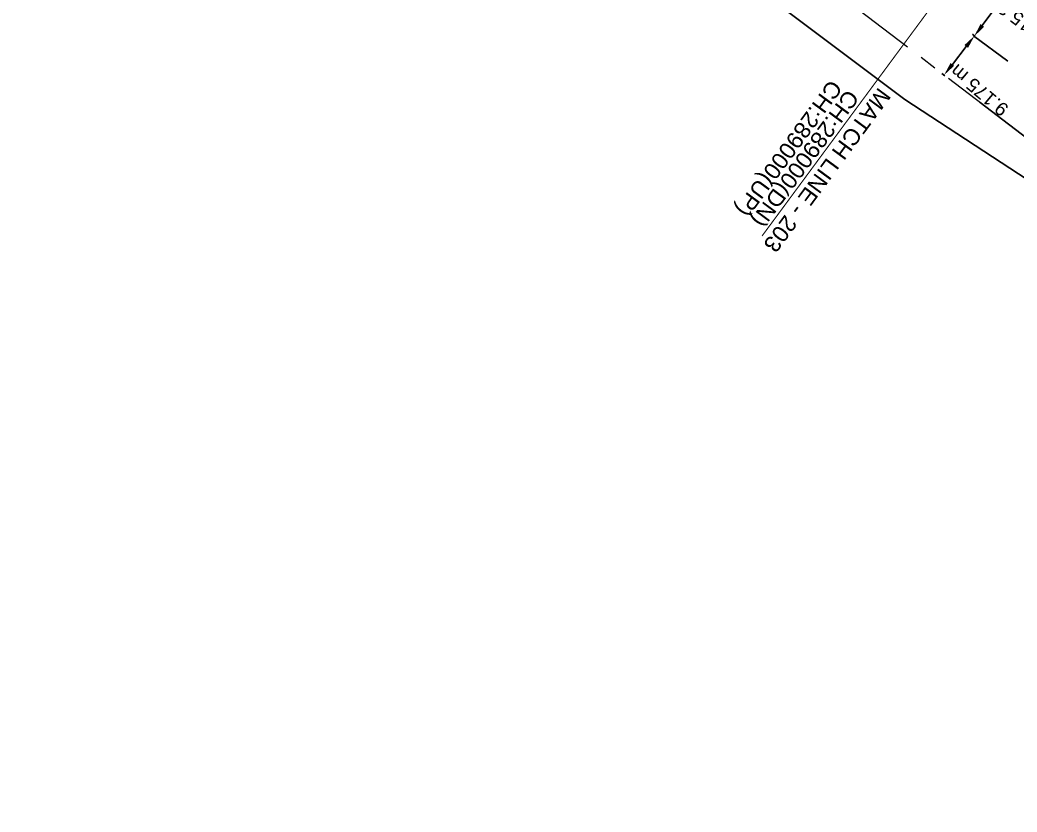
# Model space of a CAD drawing. Header units: metres. Extents: x 646303 to 662875, y 3366650 to 3378730.
# Drawn here: x 653477.4 to 653661.1, y 3373086.6 to 3373232.5 of the extents above; entities that cross this region are included whole.
import ezdxf

# ---------------------------------------------------------------- set-up
doc = ezdxf.new("R2010")
doc.units = ezdxf.units.M
doc.header["$MEASUREMENT"] = 0
doc.header["$PDMODE"] = 3
doc.header["$PDSIZE"] = 0.5
doc.linetypes.add('CENTER', pattern=[50.8, 31.75, -6.35, 6.35, -6.35])
doc.linetypes.add('PHANTOM2', pattern=[1.25, 0.625, -0.125, 0.125, -0.125, 0.125, -0.125])
for name, color, linetype in [('COMPOUND_WALL', 251, 'Continuous'), ('LINK LINE', 190, 'Continuous'), ('MATCH LINE', 7, 'Continuous')]:
    doc.layers.add(name, color=color, linetype=linetype)
doc.layers.add('Existing Chainage', color=7, linetype='Continuous', lineweight=0)
doc.layers.add('Existing Railway Boundary', color=7, linetype='CENTER', lineweight=0)
doc.styles.get("Standard").update_dxf_attribs({"font": 'arial.ttf'})
doc.styles.add('Style-Arial', font='arial.ttf')
doc.dimstyles.new('DIM', dxfattribs={"dimtxt": 2.5, "dimasz": 2.5, "dimexe": 0.18, "dimexo": 0.0625, "dimgap": 0.09, "dimtad": 0, "dimtih": 1, "dimtoh": 1, "dimdec": 3, "dimzin": 0, "dimdsep": 46, "dimtxsty": 'Standard', "dimcen": 0.09, "dimadec": 0, "dimazin": 0, "dimtfac": 1, "dimtdec": 3, "dimtofl": 0, "dimtmove": 0, "dimatfit": 3, "dimfxl": 1, "dimtolj": 1, "dimtzin": 0, "dimarcsym": 0})

# ---------------------------------------------------------------- blocks, each defined once
blk = doc.blocks.new('*D7244')
at = {"layer": 'Defpoints', "color": 0, "linetype": 'Continuous', "transparency": 16777216}
for p in [(653652.84, 3373229.92), (653647.23, 3373222.66), (653647.67, 3373222.32)]:
    blk.add_point(p, dxfattribs=at)
at = {"layer": 'LINK LINE', "color": 0, "linetype": 'Continuous', "lineweight": -2, "transparency": 16777216}
for p, q in [((653652.89, 3373229.88), (653653.43, 3373229.46)), ((653651.76, 3373227.6), (653649.2, 3373224.29)), ((653647.28, 3373222.62), (653647.82, 3373222.21))]:
    blk.add_line(p, q, dxfattribs=at)
at = {"layer": 'LINK LINE', "color": 0, "linetype": 'Continuous', "transparency": 16777216}
for points in [[(653651.43, 3373227.85), (653652.09, 3373227.34), (653653.29, 3373229.57)], [(653648.87, 3373224.55), (653649.53, 3373224.04), (653647.67, 3373222.32)]]:
    blk.add_solid(points, dxfattribs=at)
at = {"layer": 'LINK LINE', "color": 0, "linetype": 'Continuous', "lineweight": 30, "transparency": 16777216, "insert": (653654.17, 3373219.54), "char_height": 2.5, "attachment_point": 5, "rotation": 140}
blk.add_mtext('\\A1;9.175 m', dxfattribs=at)
blk = doc.blocks.new('*D7248')
at = {"layer": 'Defpoints', "color": 0, "linetype": 'Continuous', "transparency": 16777216}
for p in [(653662.34, 3373241.86), (653668.61, 3373237.26), (653659.5, 3373224.86)]:
    blk.add_point(p, dxfattribs=at)
at = {"layer": 'LINK LINE', "color": 0, "linetype": 'Continuous', "lineweight": -2, "transparency": 16777216}
for p, q in [((653668.55, 3373237.3), (653662.19, 3373241.97)), ((653660.86, 3373239.85), (653658.44, 3373236.56)), ((653654.71, 3373231.47), (653656.83, 3373234.35)), ((653659.45, 3373224.89), (653653.08, 3373229.56))]:
    blk.add_line(p, q, dxfattribs=at)
at = {"layer": 'LINK LINE', "color": 0, "linetype": 'Continuous', "transparency": 16777216}
for points in [[(653660.52, 3373240.1), (653661.2, 3373239.6), (653662.34, 3373241.86)], [(653654.37, 3373231.72), (653655.04, 3373231.22), (653653.23, 3373229.46)]]:
    blk.add_solid(points, dxfattribs=at)
at = {"layer": 'LINK LINE', "color": 0, "linetype": 'Continuous', "lineweight": 30, "transparency": 16777216, "insert": (653657.63, 3373235.46), "char_height": 2.5, "attachment_point": 5, "rotation": 143}
blk.add_mtext('\\A1;15.393 m', dxfattribs=at)

msp = doc.modelspace()

# ---------------------------------------------------------------- linework, layer by layer
msp.add_lwpolyline([(653704.6312, 3373178.8562), (653654.3161, 3373217.2522)])
at = {"layer": 'COMPOUND_WALL', "linetype": 'Continuous'}
msp.add_polyline3d([(653536.804, 3373295.027, 269.954), (653585.704, 3373258.966, 269.671), (653640.424, 3373217.815, 269.355), (653709.645, 3373172.602, 269.692), (653678.63, 3373132.646, 269.384)], dxfattribs=at)
at = {"layer": 'Existing Railway Boundary', "ltscale": 0.5, "flags": 128}
msp.add_lwpolyline([(654002.209, 3372947.3374), (653941.6142, 3372995.8875), (653885.0948, 3373041.1722), (653849.3973, 3373069.6171), (653743.2122, 3373149.4146), (653618.3148, 3373244.7252), (653580.9535, 3373273.9706), (653528.5753, 3373314.5086), (653337.2875, 3373455.6537), (653241.7142, 3373522.5487), (653184.8817, 3373562.8841), (653178.3209, 3373554.058), (653007.7255, 3373673.7874), (652924.822, 3373729.8796), (652907.72, 3373740.0209), (652904.5642, 3373745.0641), (652864.1809, 3373771.0185), (652862.8289, 3373763.9282), (652836.0798, 3373790.575), (652793.9064, 3373826.9777), (652786.3399, 3373815.8276), (652694.4321, 3373883.0097), (652615.3514, 3373944.3753), (652559.0758, 3373987.3078), (652463.6034, 3374028.6205), (652316.9711, 3374087.5745), (652144.3796, 3374095.1872)], dxfattribs=at)
at = {"layer": 'MATCH LINE', "linetype": 'PHANTOM2', "ltscale": 15, "const_width": 0.2}
msp.add_lwpolyline([(653686.4526, 3373290.5199), (653614.1475, 3373192.7036)], dxfattribs=at)

# ---------------------------------------------------------------- texts
at = {"layer": 'Existing Chainage', "color": 0, "lineweight": 0, "insert": (653609.9204, 3373197.0353), "char_height": 3, "attachment_point": 6, "rotation": 233.718768, "line_spacing_factor": 0.6, "style": 'Style-Arial'}
msp.add_mtext('CH:289000(UP)', dxfattribs=at)
at = {"layer": 'Existing Chainage', "color": 0, "linetype": 'Continuous', "lineweight": 0, "insert": (653612.7893, 3373195.1099), "char_height": 3, "attachment_point": 6, "rotation": 233.528458, "line_spacing_factor": 0.6, "style": 'Style-Arial'}
msp.add_mtext('CH:289000(DN)', dxfattribs=at)
at = {"layer": 'MATCH LINE', "linetype": 'Continuous'}
msp.add_text('MATCH LINE - 203', height=3, rotation=233.670614, dxfattribs=at).set_placement((653635.6386, 3373220.2265))

# ---------------------------------------------------------------- dimensions: what is measured, and where the dimension line sits
at = {"layer": 'LINK LINE', "linetype": 'Continuous', "lineweight": 30}
for base, p1, p2, angle, override, picture, middle, turn in [((653662.3387, 3373241.8642), (653659.4962, 3373224.8556), (653668.6052, 3373237.2639), 53.717284, {"dimpost": ' m'}, '*D7248', (653657.6344, 3373235.456), 143), ((653647.6728, 3373222.3169), (653652.8434, 3373229.9174), (653647.2275, 3373222.6616), 232.260996, {"dimpost": ' m', "dimtmove": 2}, '*D7244', (653654.1693, 3373219.5367), 140)]:
    dim = msp.add_linear_dim(base=base, p1=p1, p2=p2, angle=angle, dimstyle='DIM', override=override, dxfattribs=at)
    dim.commit()
    dim.dimension.update_dxf_attribs({"geometry": picture, "text_midpoint": middle, "dimtype": 129, "text_rotation": turn})

doc.saveas('drawing.dxf')
